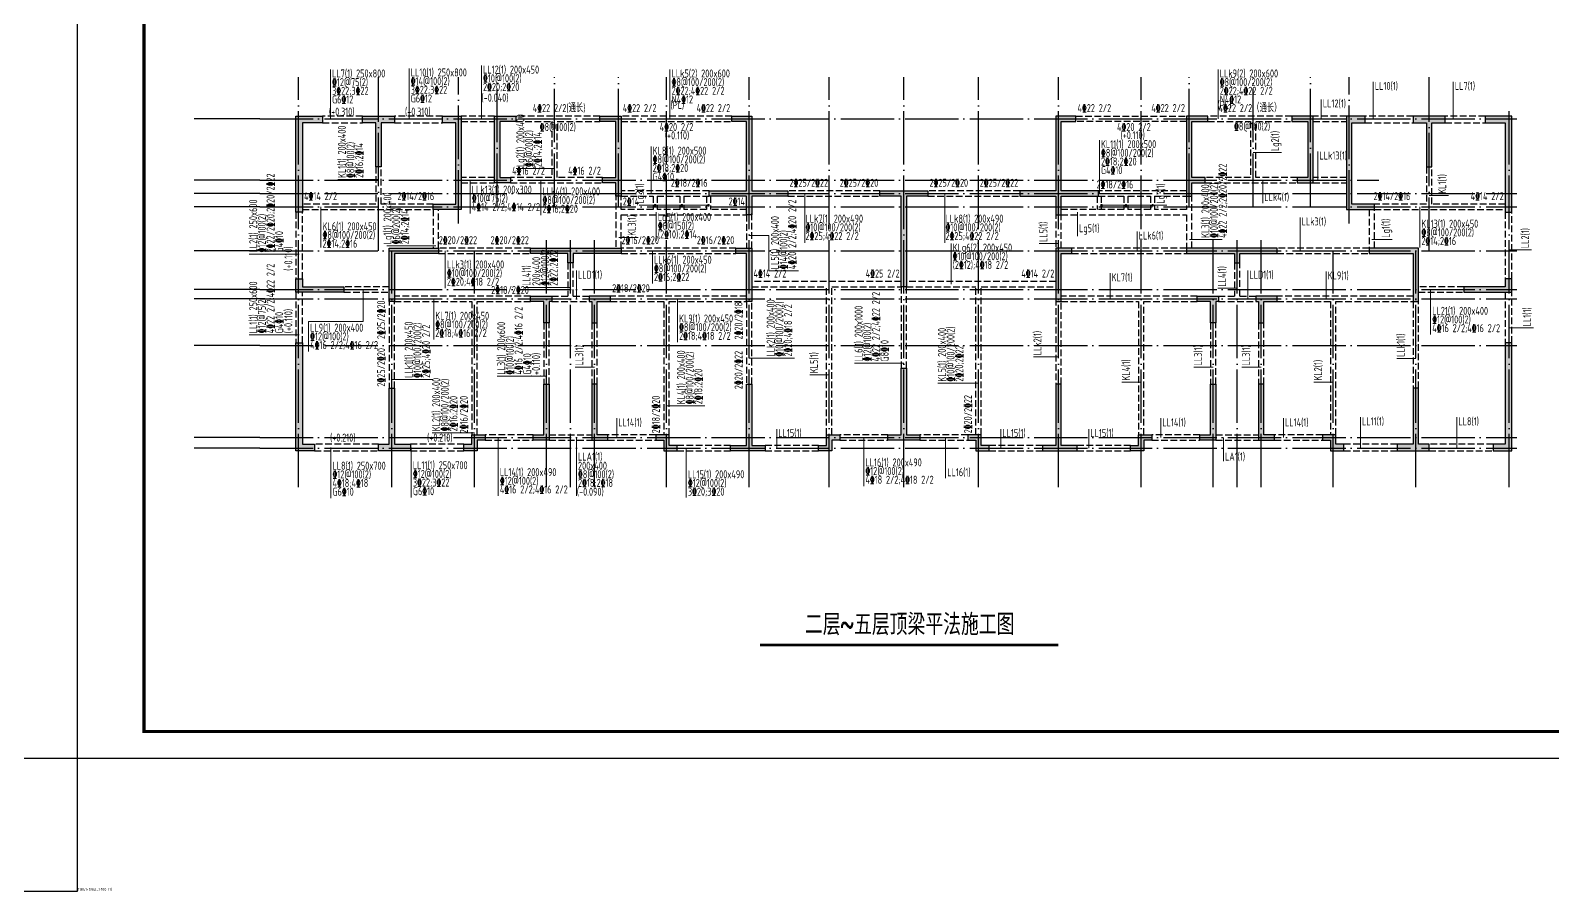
# Model space of a CAD drawing. Extents: x 154268 to 5133249, y -1832900 to 601179.
# Drawn here: x 348447 to 405519, y 536638 to 568909 of the extents above; entities that cross this region are included whole.
import ezdxf
from ezdxf.enums import TextEntityAlignment as Align

# ---------------------------------------------------------------- set-up
doc = ezdxf.new("R2010")
doc.units = 0
doc.header["$LTSCALE"] = 1000
doc.linetypes.add('DASH', pattern=[0.35, 0.25, -0.1])
doc.linetypes.add('DOTE', pattern=[2.42, 2, -0.2, 0.02, -0.2])
doc.layers.add('_TSZ_PLOT_MARK', color=1, linetype='Continuous', plot=False)
for name, color, linetype in [('A-ANNO-AXIS', 94, 'Continuous'), ('A-ANNO-DOTE', 15, 'DOTE'), ('A-ANNO-TITLE', 3, 'Continuous'), ('HATCH', 254, 'Continuous'), ('HZ', 2, 'Continuous'), ('S-BEAM-实线', 4, 'Continuous'), ('S-FLOOR-说明', 7, 'Continuous'), ('S-HOLE-标注', 3, 'Continuous'), ('S-WALL-砼墙', 60, 'Continuous'), ('梁名称编号', 2, 'Continuous'), ('梁标注引线', 2, 'Continuous'), ('梁集中标注', 2, 'Continuous')]:
    doc.layers.add(name, color=color, linetype=linetype)
doc.styles.add('_TSZ_PLOT_MARK', font='tssdeng.shx', dxfattribs={"width": 0.7, "bigfont": 'tssdchn.shx'})
doc.styles.add('DD', font='romand__.ttf', dxfattribs={"width": 0.7, "bigfont": 'HZTXT.SHX'})
doc.styles.add('样式 1', font='yjkeng.shx', dxfattribs={"width": 0.7, "height": 300, "bigfont": 'yjkchn.shx'})

# ---------------------------------------------------------------- blocks, each defined once
blk = doc.blocks.new('T4zw1')
at = {"layer": 'A-ANNO-AXIS'}
for p, q in [((1554406, -2340387), (1551941, -2340387)), ((1554406, -2342687), (1551941, -2342687)), ((1554406, -2343187), (1551941, -2343187)), ((1554406, -2343687), (1551941, -2343687)), ((1554406, -2345337), (1551941, -2345337)), ((1554406, -2346787), (1551941, -2346787)), ((1554406, -2347137), (1551941, -2347137)), ((1554406, -2348887), (1551941, -2348887)), ((1554406, -2352337), (1551941, -2352337)), ((1554406, -2352737), (1551941, -2352737))]:
    blk.add_line(p, q, dxfattribs=at)
at = {"layer": 'A-ANNO-DOTE'}
for p, q in [((1555857, -2354199), (1555857, -2338823)), ((1558857, -2345337), (1558857, -2338823)), ((1561857, -2344316), (1561857, -2338823)), ((1563307, -2343687), (1563307, -2338823)), ((1565457, -2343687), (1565457, -2338823)), ((1567857, -2343687), (1567857, -2338823)), ((1569657, -2354199), (1569657, -2338823)), ((1572757, -2354199), (1572757, -2338823)), ((1575757, -2354199), (1575757, -2338823)), ((1578557, -2354199), (1578557, -2338823)), ((1581357, -2354199), (1581357, -2338823)), ((1584357, -2354199), (1584357, -2338823)), ((1587457, -2354199), (1587457, -2338823)), ((1589257, -2343687), (1589257, -2338823)), ((1591657, -2343687), (1591657, -2338823)), ((1593807, -2343687), (1593807, -2338823)), ((1595257, -2344316), (1595257, -2338823)), ((1598257, -2345337), (1598257, -2338823)), ((1554406, -2340387), (1601542, -2340387)), ((1601257, -2354199), (1601257, -2340013)), ((1554406, -2342687), (1596363, -2342687)), ((1554406, -2343187), (1601542, -2343187)), ((1554406, -2343687), (1601542, -2343687)), ((1565157, -2354199), (1565157, -2344891)), ((1566057, -2354199), (1566057, -2344891)), ((1566957, -2354199), (1566957, -2344891)), ((1590157, -2354199), (1590157, -2344891)), ((1591057, -2354199), (1591057, -2344891)), ((1591957, -2354199), (1591957, -2344891)), ((1554406, -2345337), (1601542, -2345337)), ((1559357, -2354199), (1559357, -2345337)), ((1562457, -2354199), (1562457, -2345337)), ((1594657, -2354199), (1594657, -2345337)), ((1597757, -2354199), (1597757, -2345337)), ((1554406, -2346787), (1601542, -2346787)), ((1554406, -2347137), (1601542, -2347137)), ((1554406, -2348887), (1601542, -2348887)), ((1554406, -2352337), (1601542, -2352337)), ((1554406, -2352737), (1601542, -2352737))]:
    blk.add_line(p, q, dxfattribs=at)
blk = doc.blocks.new('T4sbzpm1')
at = {"layer": 'S-BEAM-实线', "linetype": 'DASH'}
for p, q in [((2500, 12550), (1000, 12550)), ((1000, 12300), (2500, 12300)), ((5500, 12550), (3700, 12550)), ((3700, 12300), (5500, 12300)), ((7450, 12550), (6200, 12550)), ((6200, 12350), (7450, 12350)), ((11400, 12550), (8250, 12550)), ((8250, 12350), (9600, 12350)), ((9600, 12350), (9600, 10250)), ((9800, 10250), (9800, 12350)), ((9800, 12350), (11400, 12350)), ((16350, 12550), (12200, 12550)), ((12200, 12350), (16350, 12350)), ((29250, 12550), (33400, 12550)), ((33400, 12350), (29250, 12350)), ((37350, 12550), (34200, 12550)), ((34200, 12350), (35800, 12350)), ((35800, 12350), (35800, 10250)), ((36000, 10250), (36000, 12350)), ((36000, 12350), (37350, 12350)), ((39400, 12550), (38150, 12550)), ((38150, 12350), (39400, 12350)), ((41900, 12550), (40100, 12550)), ((40100, 12300), (41900, 12300)), ((44600, 12550), (43100, 12550)), ((43100, 12300), (44600, 12300)), ((3000, 10650), (3000, 9250)), ((3200, 9250), (3200, 10650)), ((42400, 10650), (42400, 9250)), ((42600, 9250), (42600, 10650)), ((7450, 10250), (6200, 10250)), ((6200, 10050), (7450, 10050)), ((9600, 10250), (8050, 10250)), ((8050, 10050), (11500, 10050)), ((11500, 10250), (9800, 10250)), ((15500, 9750), (12200, 9750)), ((21900, 9750), (18450, 9750)), ((27150, 9750), (23700, 9750)), ((33400, 9750), (30100, 9750)), ((35800, 10250), (34100, 10250)), ((34100, 10050), (37550, 10050)), ((37550, 10250), (36000, 10250)), ((39400, 10250), (38150, 10250)), ((38150, 10050), (39400, 10050)), ((3000, 9250), (250, 9250)), ((5150, 9250), (3200, 9250)), ((12000, 9650), (12000, 7600)), ((12200, 9550), (13400, 9550)), ((12200, 9050), (12200, 9550)), ((13400, 9550), (13400, 9050)), ((13550, 9550), (14400, 9550)), ((13550, 9550), (13550, 9050)), ((14400, 9550), (14400, 9050)), ((14550, 9550), (15500, 9550)), ((14550, 9550), (14550, 9050)), ((15400, 9550), (15400, 9050)), ((15550, 9550), (15550, 9050)), ((18450, 9550), (21900, 9550)), ((23700, 9550), (27150, 9550)), ((30050, 9550), (30050, 9050)), ((30100, 9550), (31050, 9550)), ((30200, 9550), (30200, 9050)), ((31050, 9550), (31050, 9050)), ((31200, 9550), (32050, 9550)), ((31200, 9550), (31200, 9050)), ((32050, 9550), (32050, 9050)), ((32200, 9550), (33400, 9550)), ((32200, 9550), (32200, 9050)), ((33400, 9550), (33400, 9050)), ((33600, 7600), (33600, 9650)), ((42400, 9250), (40350, 9250)), ((45350, 9250), (42600, 9250)), ((0, 8950), (0, 6450)), ((250, 9050), (5150, 9050)), ((250, 6450), (250, 8950)), ((5150, 9050), (5150, 7600)), ((5350, 7600), (5350, 9050)), ((13400, 9050), (12200, 9050)), ((12200, 8850), (16900, 8850)), ((12200, 7600), (12200, 8850)), ((14400, 9050), (13550, 9050)), ((15400, 9050), (14550, 9050)), ((16900, 9050), (15550, 9050)), ((16900, 8850), (16900, 7600)), ((17100, 7600), (17100, 8950)), ((28500, 8950), (28500, 7600)), ((31050, 9050), (28700, 9050)), ((28700, 8850), (33400, 8850)), ((28700, 7600), (28700, 8850)), ((32050, 9050), (31200, 9050)), ((33400, 9050), (32200, 9050)), ((33400, 8850), (33400, 7600)), ((40250, 9050), (40250, 7600)), ((40450, 7600), (40450, 9050)), ((40450, 9050), (45350, 9050)), ((45350, 8950), (45350, 6450)), ((45600, 6450), (45600, 8950)), ((8800, 7600), (5350, 7600)), ((16500, 7600), (12200, 7600)), ((33400, 7600), (29100, 7600)), ((40250, 7600), (36800, 7600)), ((5350, 7400), (8800, 7400)), ((10200, 7050), (10200, 5800)), ((10400, 5800), (10400, 7050)), ((12200, 7400), (16500, 7400)), ((29100, 7400), (33500, 7400)), ((35200, 7050), (35200, 5800)), ((35400, 5800), (35400, 7050)), ((36800, 7400), (40250, 7400)), ((22700, 6350), (17100, 6350)), ((28500, 6350), (22900, 6350)), ((0, 5950), (0, 4050)), ((250, 4050), (250, 5950)), ((3500, 6150), (1800, 6150)), ((1800, 5950), (3500, 5950)), ((8800, 5800), (3700, 5800)), ((9600, 5800), (10200, 5800)), ((10400, 5800), (11000, 5800)), ((16900, 5800), (11800, 5800)), ((17100, 6150), (19900, 6150)), ((19900, 600), (19900, 6150)), ((20100, 6150), (22700, 6150)), ((20100, 600), (20100, 6150)), ((22700, 6150), (22700, 3100)), ((22900, 3100), (22900, 6150)), ((22900, 6150), (25500, 6150)), ((25500, 600), (25500, 6150)), ((25700, 6150), (28500, 6150)), ((25700, 600), (25700, 6150)), ((33800, 5800), (28700, 5800)), ((34600, 5800), (35200, 5800)), ((35400, 5800), (36000, 5800)), ((41900, 5800), (36800, 5800)), ((43800, 6150), (42100, 6150)), ((42100, 5950), (43800, 5950)), ((45350, 5950), (45350, 4050)), ((45600, 4050), (45600, 5950)), ((3500, 5700), (3500, 2350)), ((3700, 5600), (6600, 5600)), ((3700, 2350), (3700, 5600)), ((6600, 5600), (6600, 600)), ((6800, 600), (6800, 5600)), ((6800, 5600), (8800, 5600)), ((9600, 5600), (11000, 5600)), ((11800, 5600), (13800, 5600)), ((13800, 5600), (13800, 600)), ((14000, 5600), (16900, 5600)), ((14000, 600), (14000, 5600)), ((16900, 5600), (16900, 2500)), ((17100, 2500), (17100, 5600)), ((28500, 5700), (28500, 2500)), ((28700, 5600), (31600, 5600)), ((28700, 2500), (28700, 5600)), ((31600, 5600), (31600, 600)), ((31800, 600), (31800, 5600)), ((31800, 5600), (33800, 5600)), ((34600, 5600), (36000, 5600)), ((36800, 5600), (38800, 5600)), ((38800, 5600), (38800, 600)), ((39000, 5600), (41900, 5600)), ((39000, 600), (39000, 5600)), ((41900, 5600), (41900, 2350)), ((42100, 2350), (42100, 5600)), ((9300, 4800), (9300, 2500)), ((9500, 2500), (9500, 4800)), ((11100, 4800), (11100, 2500)), ((11300, 2500), (11300, 4800)), ((34300, 4800), (34300, 2500)), ((34500, 2500), (34500, 4800)), ((36100, 4800), (36100, 2500)), ((36300, 2500), (36300, 4800)), ((8900, 600), (7100, 600)), ((9500, 600), (11100, 600)), ((13500, 600), (11700, 600)), ((22200, 600), (20400, 600)), ((25200, 600), (23400, 600)), ((33900, 600), (32100, 600)), ((34500, 600), (36100, 600)), ((38500, 600), (36700, 600)), ((3100, 250), (700, 250)), ((700, 0), (3100, 0)), ((6300, 250), (4300, 250)), ((4300, 0), (6300, 0)), ((7100, 400), (8900, 400)), ((9500, 400), (11100, 400)), ((11700, 400), (13500, 400)), ((16300, 200), (14300, 200)), ((14300, 0), (16300, 0)), ((19600, 200), (17600, 200)), ((17600, 0), (19600, 0)), ((20400, 400), (22200, 400)), ((23400, 400), (25200, 400)), ((28000, 200), (26000, 200)), ((26000, 0), (28000, 0)), ((31300, 200), (29300, 200)), ((29300, 0), (31300, 0)), ((32100, 400), (33900, 400)), ((34500, 400), (36100, 400)), ((36700, 400), (38500, 400)), ((41300, 250), (39300, 250)), ((39300, 0), (41300, 0)), ((44900, 250), (42500, 250)), ((42500, 0), (44900, 0))]:
    blk.add_line(p, q, dxfattribs=at)
at = {"layer": 'S-WALL-砼墙'}
for points in [[(0, 12550), (1000, 12550), (1000, 12300), (250, 12300), (250, 8950), (0, 8950)], [(2500, 12300), (2500, 12550), (3700, 12550), (3700, 12300), (3200, 12300), (3200, 10650), (3000, 10650), (3000, 12300)], [(5500, 12300), (5500, 12550), (6200, 12550), (6200, 9050), (5150, 9050), (5150, 9250), (6000, 9250), (6000, 12300)], [(7450, 12550), (8250, 12550), (8250, 12350), (7650, 12350), (7650, 10250), (8050, 10250), (8050, 10050), (7450, 10050)], [(11400, 12550), (12200, 12550), (12200, 9550), (12000, 9550), (12000, 10050), (11500, 10050), (11500, 10250), (12000, 10250), (12000, 12350), (11400, 12350)], [(16350, 12350), (16350, 12550), (17100, 12550), (17100, 9750), (18450, 9750), (18450, 9550), (17100, 9550), (17100, 8850), (16900, 8850), (16900, 9550), (15500, 9550), (15500, 9750), (16900, 9750), (16900, 12350)], [(29250, 12350), (29250, 12550), (28500, 12550), (28500, 9750), (27150, 9750), (27150, 9550), (28500, 9550), (28500, 8850), (28700, 8850), (28700, 9550), (30100, 9550), (30100, 9750), (28700, 9750), (28700, 12350)], [(34200, 12550), (33400, 12550), (33400, 9550), (33600, 9550), (33600, 10050), (34100, 10050), (34100, 10250), (33600, 10250), (33600, 12350), (34200, 12350)], [(38150, 12550), (37350, 12550), (37350, 12350), (37950, 12350), (37950, 10250), (37550, 10250), (37550, 10050), (38150, 10050)], [(40100, 12300), (40100, 12550), (39400, 12550), (39400, 9050), (40450, 9050), (40450, 9250), (39600, 9250), (39600, 12300)], [(43100, 12300), (43100, 12550), (41900, 12550), (41900, 12300), (42400, 12300), (42400, 10650), (42600, 10650), (42600, 12300)], [(45600, 12550), (44600, 12550), (44600, 12300), (45350, 12300), (45350, 8950), (45600, 8950)], [(21900, 9550), (21900, 9750), (23700, 9750), (23700, 9550), (22900, 9550), (22900, 6150), (22700, 6150), (22700, 9550)], [(3500, 7600), (5350, 7600), (5350, 7400), (3700, 7400), (3700, 5600), (3500, 5600)], [(8800, 7400), (8800, 7600), (12200, 7600), (12200, 7400), (10400, 7400), (10400, 7050), (10200, 7050), (10200, 7400)], [(16500, 7400), (16500, 7600), (17100, 7600), (17100, 5600), (16900, 5600), (16900, 7400)], [(29100, 7400), (29100, 7600), (28500, 7600), (28500, 5600), (28700, 5600), (28700, 7400)], [(36800, 7400), (36800, 7600), (33400, 7600), (33400, 7400), (35200, 7400), (35200, 7050), (35400, 7050), (35400, 7400)], [(42100, 7600), (40250, 7600), (40250, 7400), (41900, 7400), (41900, 5600), (42100, 5600)], [(0, 6450), (250, 6450), (250, 6150), (1800, 6150), (1800, 5950), (0, 5950)], [(45600, 6450), (45350, 6450), (45350, 6150), (43800, 6150), (43800, 5950), (45600, 5950)], [(8800, 5600), (8800, 5800), (9600, 5800), (9600, 5600), (9500, 5600), (9500, 4800), (9300, 4800), (9300, 5600)], [(11800, 5600), (11800, 5800), (11000, 5800), (11000, 5600), (11100, 5600), (11100, 4800), (11300, 4800), (11300, 5600)], [(33800, 5600), (33800, 5800), (34600, 5800), (34600, 5600), (34500, 5600), (34500, 4800), (34300, 4800), (34300, 5600)], [(36800, 5600), (36800, 5800), (36000, 5800), (36000, 5600), (36100, 5600), (36100, 4800), (36300, 4800), (36300, 5600)], [(0, 4050), (250, 4050), (250, 250), (700, 250), (700, 0), (0, 0)], [(45600, 4050), (45350, 4050), (45350, 250), (44900, 250), (44900, 0), (45600, 0)], [(22700, 3100), (22900, 3100), (22900, 600), (23400, 600), (23400, 400), (22200, 400), (22200, 600), (22700, 600)], [(3500, 2350), (3700, 2350), (3700, 250), (4300, 250), (4300, 0), (3100, 0), (3100, 250), (3500, 250)], [(8900, 400), (8900, 600), (9300, 600), (9300, 2500), (9500, 2500), (9500, 400)], [(11700, 400), (11700, 600), (11300, 600), (11300, 2500), (11100, 2500), (11100, 400)], [(16900, 2500), (17100, 2500), (17100, 200), (17600, 200), (17600, 0), (16300, 0), (16300, 200), (16900, 200)], [(28700, 2500), (28500, 2500), (28500, 200), (28000, 200), (28000, 0), (29300, 0), (29300, 200), (28700, 200)], [(33900, 400), (33900, 600), (34300, 600), (34300, 2500), (34500, 2500), (34500, 400)], [(36700, 400), (36700, 600), (36300, 600), (36300, 2500), (36100, 2500), (36100, 400)], [(42100, 2350), (41900, 2350), (41900, 250), (41300, 250), (41300, 0), (42500, 0), (42500, 250), (42100, 250)], [(6300, 0), (6300, 250), (6600, 250), (6600, 600), (7100, 600), (7100, 400), (6800, 400), (6800, 0)], [(14300, 0), (14300, 200), (14000, 200), (14000, 600), (13500, 600), (13500, 400), (13800, 400), (13800, 0)], [(19600, 0), (19600, 200), (19900, 200), (19900, 600), (20400, 600), (20400, 400), (20100, 400), (20100, 0)], [(26000, 0), (26000, 200), (25700, 200), (25700, 600), (25200, 600), (25200, 400), (25500, 400), (25500, 0)], [(31300, 0), (31300, 200), (31600, 200), (31600, 600), (32100, 600), (32100, 400), (31800, 400), (31800, 0)], [(39300, 0), (39300, 250), (39000, 250), (39000, 600), (38500, 600), (38500, 400), (38800, 400), (38800, 0)]]:
    blk.add_lwpolyline(points, close=True, dxfattribs=at)

msp = doc.modelspace()

# ---------------------------------------------------------------- hatches: boundary and pattern name
at = {"layer": 'HATCH'}
h = msp.add_hatch(dxfattribs=at)
h.set_pattern_fill('ARMORED', color=256, scale=30, style=0)
h.set_pattern_definition([(50, (-2884371.72, 2494596.48), (215.178055, -18.8256405), [22.5, -247.5]), (355, (-2884371.72, 2494596.48), (-41.6254, 225.65764), [18, -198]), (100.4514, (-2884353.79, 2494594.9), (173.552815, 206.831863), [19.122057, -210.342634]), (46.1842, (-2884371.72, 2494656.48), (320.172315, -49.655704), [33.75, -371.25]), (96.6356, (-2884345.04, 2494652.34), (280.398812, 292.23536), [28.683086, -315.5139]), (351.1842, (-2884371.72, 2494656.48), (280.398584, 292.23558), [27, -297]), (21, (-2884341.72, 2494641.48), (179.072116, -120.785667), [22.5, -247.5]), (326, (-2884341.72, 2494641.48), (72.9946, 217.545014), [18, -198]), (71.4514, (-2884326.8, 2494631.41), (252.066789, 96.759149), [19.122057, -210.342634]), (37.5, (-2884371.72, 2494596.48), (3.6479566, 99.8681561), [0, -195.6, 0, -201, 0, -198.75]), (7.5, (-2884371.72, 2494596.48), (78.9208612, 118.3235136), [0, -114.6, 0, -191.1, 0, -75.75]), (327.5, (-2884438.62, 2494596.48), (160.1467309, -6.7664615), [0, -75, 0, -234, 0, -310.5]), (317.5, (-2884468.62, 2494596.48), (174.955851, 30.0314947), [0, -97.5, 0, -155.4, 0, -220.5]), (45, (-2884371.72, 2494596.48), (-106.066017, 106.066017), [])])
h.paths.add_polyline_path([(384396.7, 553149.3), (384396.7, 553349.3), (384096.7, 553349.3), (384096.7, 553749.3), (383596.7, 553749.3), (383596.7, 553549.3), (383896.7, 553549.3), (383896.7, 553149.3)])
h.paths.add_polyline_path([(387096.7, 555649.3), (386896.7, 555649.3), (386896.7, 553349.3), (386396.7, 553349.3), (386396.7, 553149.3), (387696.7, 553149.3), (387696.7, 553349.3), (387096.7, 553349.3)])
h.paths.add_polyline_path([(387496.7, 560549.3), (387496.7, 560749.3), (386896.7, 560749.3), (386896.7, 558749.3), (387096.7, 558749.3), (387096.7, 560549.3)])
h.paths.add_polyline_path([(387646.7, 565499.3), (387646.7, 565699.3), (386896.7, 565699.3), (386896.7, 562899.3), (385546.7, 562899.3), (385546.7, 562699.3), (386896.7, 562699.3), (386896.7, 561999.3), (387096.7, 561999.3), (387096.7, 562699.3), (388496.7, 562699.3), (388496.7, 562899.3), (387096.7, 562899.3), (387096.7, 565499.3)])
h.paths.add_polyline_path([(392596.7, 565699.3), (391796.7, 565699.3), (391796.7, 562699.3), (391996.7, 562699.3), (391996.7, 563199.3), (392496.7, 563199.3), (392496.7, 563399.3), (391996.7, 563399.3), (391996.7, 565499.3), (392596.7, 565499.3)])
h.paths.add_polyline_path([(396546.7, 565699.3), (395746.7, 565699.3), (395746.7, 565499.3), (396346.7, 565499.3), (396346.7, 563399.3), (395946.7, 563399.3), (395946.7, 563199.3), (396546.7, 563199.3)])
h.paths.add_polyline_path([(395196.7, 560549.3), (395196.7, 560749.3), (391796.7, 560749.3), (391796.7, 560549.3), (393596.7, 560549.3), (393596.7, 560199.3), (393796.7, 560199.3), (393796.7, 560549.3)])
h.paths.add_polyline_path([(389696.7, 553149.3), (389696.7, 553349.3), (389996.7, 553349.3), (389996.7, 553749.3), (390496.7, 553749.3), (390496.7, 553549.3), (390196.7, 553549.3), (390196.7, 553149.3)])
h.paths.add_polyline_path([(392296.7, 553549.3), (392296.7, 553749.3), (392696.7, 553749.3), (392696.7, 555649.3), (392896.7, 555649.3), (392896.7, 553549.3)])
h.paths.add_polyline_path([(395096.7, 553549.3), (395096.7, 553749.3), (394696.7, 553749.3), (394696.7, 555649.3), (394496.7, 555649.3), (394496.7, 553549.3)])
h.paths.add_polyline_path([(392196.7, 558749.3), (392196.7, 558949.3), (392996.7, 558949.3), (392996.7, 558749.3), (392896.7, 558749.3), (392896.7, 557949.3), (392696.7, 557949.3), (392696.7, 558749.3)])
h.paths.add_polyline_path([(395196.7, 558749.3), (395196.7, 558949.3), (394396.7, 558949.3), (394396.7, 558749.3), (394496.7, 558749.3), (394496.7, 557949.3), (394696.7, 557949.3), (394696.7, 558749.3)])
h.paths.add_polyline_path([(397696.7, 553149.3), (397696.7, 553399.3), (397396.7, 553399.3), (397396.7, 553749.3), (396896.7, 553749.3), (396896.7, 553549.3), (397196.7, 553549.3), (397196.7, 553149.3)])
h.paths.add_polyline_path([(400496.7, 555499.3), (400296.7, 555499.3), (400296.7, 553399.3), (399696.7, 553399.3), (399696.7, 553149.3), (400896.7, 553149.3), (400896.7, 553399.3), (400496.7, 553399.3)])
h.paths.add_polyline_path([(400496.7, 560749.3), (398646.7, 560749.3), (398646.7, 560549.3), (400296.7, 560549.3), (400296.7, 558749.3), (400496.7, 558749.3)])
h.paths.add_polyline_path([(398496.7, 565449.3), (398496.7, 565699.3), (397796.7, 565699.3), (397796.7, 562199.3), (398846.7, 562199.3), (398846.7, 562399.3), (397996.7, 562399.3), (397996.7, 565449.3)])
h.paths.add_polyline_path([(401496.7, 565449.3), (401496.7, 565699.3), (400296.7, 565699.3), (400296.7, 565449.3), (400796.7, 565449.3), (400796.7, 563799.3), (400996.7, 563799.3), (400996.7, 565449.3)])
h.paths.add_polyline_path([(403996.7, 565699.3), (402996.7, 565699.3), (402996.7, 565449.3), (403746.7, 565449.3), (403746.7, 562099.3), (403996.7, 562099.3)])
h.paths.add_polyline_path([(403996.7, 559599.3), (403746.7, 559599.3), (403746.7, 559299.3), (402196.7, 559299.3), (402196.7, 559099.3), (403996.7, 559099.3)])
h.paths.add_polyline_path([(403996.7, 557199.3), (403746.7, 557199.3), (403746.7, 553399.3), (403296.7, 553399.3), (403296.7, 553149.3), (403996.7, 553149.3)])
h.paths.add_polyline_path([(381096.7, 556249.3), (381296.7, 556249.3), (381296.7, 553749.3), (381796.7, 553749.3), (381796.7, 553549.3), (380596.7, 553549.3), (380596.7, 553749.3), (381096.7, 553749.3)])
h.paths.add_polyline_path([(380296.7, 562699.3), (380296.7, 562899.3), (382096.7, 562899.3), (382096.7, 562699.3), (381296.7, 562699.3), (381296.7, 559299.3), (381096.7, 559299.3), (381096.7, 562699.3)])
h.paths.add_polyline_path([(377996.7, 553149.3), (377996.7, 553349.3), (378296.7, 553349.3), (378296.7, 553749.3), (378796.7, 553749.3), (378796.7, 553549.3), (378496.7, 553549.3), (378496.7, 553149.3)])
h.paths.add_polyline_path([(375296.7, 555649.3), (375496.7, 555649.3), (375496.7, 553349.3), (375996.7, 553349.3), (375996.7, 553149.3), (374696.7, 553149.3), (374696.7, 553349.3), (375296.7, 553349.3)])
h.paths.add_polyline_path([(374896.7, 560549.3), (374896.7, 560749.3), (375496.7, 560749.3), (375496.7, 558749.3), (375296.7, 558749.3), (375296.7, 560549.3)])
h.paths.add_polyline_path([(374746.7, 565499.3), (374746.7, 565699.3), (375496.7, 565699.3), (375496.7, 562899.3), (376846.7, 562899.3), (376846.7, 562699.3), (375496.7, 562699.3), (375496.7, 561999.3), (375296.7, 561999.3), (375296.7, 562699.3), (373896.7, 562699.3), (373896.7, 562899.3), (375296.7, 562899.3), (375296.7, 565499.3)])
h.paths.add_polyline_path([(369796.7, 565699.3), (370596.7, 565699.3), (370596.7, 562699.3), (370396.7, 562699.3), (370396.7, 563199.3), (369896.7, 563199.3), (369896.7, 563399.3), (370396.7, 563399.3), (370396.7, 565499.3), (369796.7, 565499.3)])
h.paths.add_polyline_path([(365846.7, 565699.3), (366646.7, 565699.3), (366646.7, 565499.3), (366046.7, 565499.3), (366046.7, 563399.3), (366446.7, 563399.3), (366446.7, 563199.3), (365846.7, 563199.3)])
h.paths.add_polyline_path([(367196.7, 560549.3), (367196.7, 560749.3), (370596.7, 560749.3), (370596.7, 560549.3), (368796.7, 560549.3), (368796.7, 560199.3), (368596.7, 560199.3), (368596.7, 560549.3)])
h.paths.add_polyline_path([(372696.7, 553149.3), (372696.7, 553349.3), (372396.7, 553349.3), (372396.7, 553749.3), (371896.7, 553749.3), (371896.7, 553549.3), (372196.7, 553549.3), (372196.7, 553149.3)])
h.paths.add_polyline_path([(370096.7, 553549.3), (370096.7, 553749.3), (369696.7, 553749.3), (369696.7, 555649.3), (369496.7, 555649.3), (369496.7, 553549.3)])
h.paths.add_polyline_path([(367296.7, 553549.3), (367296.7, 553749.3), (367696.7, 553749.3), (367696.7, 555649.3), (367896.7, 555649.3), (367896.7, 553549.3)])
h.paths.add_polyline_path([(370196.7, 558749.3), (370196.7, 558949.3), (369396.7, 558949.3), (369396.7, 558749.3), (369496.7, 558749.3), (369496.7, 557949.3), (369696.7, 557949.3), (369696.7, 558749.3)])
h.paths.add_polyline_path([(367196.7, 558749.3), (367196.7, 558949.3), (367996.7, 558949.3), (367996.7, 558749.3), (367896.7, 558749.3), (367896.7, 557949.3), (367696.7, 557949.3), (367696.7, 558749.3)])
h.paths.add_polyline_path([(364696.7, 553149.3), (364696.7, 553399.3), (364996.7, 553399.3), (364996.7, 553749.3), (365496.7, 553749.3), (365496.7, 553549.3), (365196.7, 553549.3), (365196.7, 553149.3)])
h.paths.add_polyline_path([(361896.7, 555499.3), (362096.7, 555499.3), (362096.7, 553399.3), (362696.7, 553399.3), (362696.7, 553149.3), (361496.7, 553149.3), (361496.7, 553399.3), (361896.7, 553399.3)])
h.paths.add_polyline_path([(361896.7, 560749.3), (363746.7, 560749.3), (363746.7, 560549.3), (362096.7, 560549.3), (362096.7, 558749.3), (361896.7, 558749.3)])
h.paths.add_polyline_path([(363896.7, 565449.3), (363896.7, 565699.3), (364596.7, 565699.3), (364596.7, 562199.3), (363546.7, 562199.3), (363546.7, 562399.3), (364396.7, 562399.3), (364396.7, 565449.3)])
h.paths.add_polyline_path([(360896.7, 565449.3), (360896.7, 565699.3), (362096.7, 565699.3), (362096.7, 565449.3), (361596.7, 565449.3), (361596.7, 563799.3), (361396.7, 563799.3), (361396.7, 565449.3)])
h.paths.add_polyline_path([(358396.7, 565699.3), (359396.7, 565699.3), (359396.7, 565449.3), (358646.7, 565449.3), (358646.7, 562099.3), (358396.7, 562099.3)])
h.paths.add_polyline_path([(358396.7, 559599.3), (358646.7, 559599.3), (358646.7, 559299.3), (360196.7, 559299.3), (360196.7, 559099.3), (358396.7, 559099.3)])
h.paths.add_polyline_path([(358396.7, 557199.3), (358646.7, 557199.3), (358646.7, 553399.3), (359096.7, 553399.3), (359096.7, 553149.3), (358396.7, 553149.3)])

# ---------------------------------------------------------------- linework, layer by layer
at = {"layer": '_TSZ_PLOT_MARK'}
msp.add_lwpolyline([(350203.6, 541638.3), (434303.6, 541638.3), (434303.6, 601038.3), (350203.6, 601038.3)], close=True, dxfattribs=at)
at = {"layer": 'A-ANNO-TITLE'}
msp.add_lwpolyline([(350203.6, 541638.3), (434303.6, 541638.3), (434303.6, 601038.3), (350203.6, 601038.3)], close=True, dxfattribs=at)
at = {"layer": 'A-ANNO-TITLE', "const_width": 120}
msp.add_lwpolyline([(352703.6, 542638.3), (433303.6, 542638.3), (433303.6, 600038.3), (352703.6, 600038.3)], close=True, dxfattribs=at)
at = {"layer": 'HZ', "const_width": 100}
msp.add_lwpolyline([(375800.3, 545878.8), (386990, 545878.8)], dxfattribs=at)
at = {"layer": 'S-HOLE-标注', "linetype": 'Continuous'}
msp.add_lwpolyline([(345203.6, 541638.3), (350203.6, 541638.3), (350203.6, 536638.3), (345203.6, 536638.3)], close=True, dxfattribs=at)
at = {"layer": '梁标注引线', "color": 3, "lineweight": 18}
for p, q in [((359696.7, 565574.3), (359696.7, 567447.4)), ((362645.9, 565574.3), (362645.9, 567485.3)), ((365356.9, 565599.3), (365356.9, 567592)), ((372426.7, 565599.3), (372426.7, 567447.4)), ((392979.5, 565599.3), (392979.5, 567447.4)), ((398796.7, 565574.3), (398796.7, 566980.1)), ((401796.7, 565574.3), (401796.7, 566980.1)), ((371716.8, 562799.3), (371716.8, 564553.5)), ((388526.7, 562799.3), (388526.7, 564797.4)), ((394296.7, 564329.3), (395354.4, 564329.3)), ((396718.5, 563299.3), (396718.5, 564371.9)), ((361496.7, 563319.8), (359973.6, 563319.8)), ((368096.7, 563729.3), (366663.6, 563729.3)), ((364937.1, 563299.3), (364937.1, 562053.6)), ((367586.3, 563299.3), (367586.3, 561988.5)), ((377476.7, 562799.3), (377476.7, 560951.2)), ((382726.7, 562799.3), (382726.7, 560951.2)), ((394651.5, 563299.3), (394651.5, 562438.6)), ((359340.1, 560776.2), (359340.1, 562299.3)), ((371269.1, 562355.6), (373878, 562355.6)), ((388574.9, 562355.6), (391059.6, 562355.6)), ((400541, 562299.3), (400541, 560776.2)), ((371912.3, 562099.3), (371912.3, 561027.2)), ((387702, 562099.3), (387702, 561203.8)), ((396050.1, 560649.3), (396050.1, 561900.2)), ((389942.1, 560649.3), (389942.1, 561372.4)), ((393126.1, 561073.8), (391903, 561073.8)), ((398746.7, 561079.3), (399504.4, 561079.3)), ((358521.7, 560529.3), (356648.6, 560529.3)), ((361811.8, 560834.8), (363646.2, 560834.8)), ((364002.5, 560649.3), (364002.5, 559250.4)), ((371766.7, 560649.3), (371766.7, 559426.2)), ((382965.1, 559399.3), (382965.1, 560922.4)), ((386996.7, 560920.1), (386273.6, 560920.1)), ((403871.7, 560690.9), (404731.3, 560690.9)), ((368916.5, 558849.3), (368916.5, 559906.9)), ((394093.9, 558849.3), (394093.9, 559906.9)), ((388926.7, 558849.3), (388926.7, 559807.7)), ((397026.7, 558849.3), (397026.7, 559876.7)), ((363566.7, 558849.3), (363566.7, 557326.2)), ((368696.7, 559279.3), (366954.2, 559279.3)), ((372706.8, 558849.3), (372706.8, 557224.1)), ((393696.7, 559249.3), (392973.6, 559249.3)), ((400947, 559199.3), (400947, 557511.5)), ((403871.7, 557760), (404800.4, 557760)), ((358521.7, 557499.3), (356648.6, 557499.3)), ((375396.7, 556627.3), (377091, 556627.3)), ((386996.7, 556676.4), (386054.1, 556676.4)), ((367796.7, 555949.3), (365948.6, 555949.3)), ((369596.7, 556295.1), (368873.6, 556295.1)), ((378396.7, 556003.9), (377673.6, 556003.9)), ((381196.7, 556444.9), (379348.6, 556444.9)), ((392796.7, 556295.1), (392073.6, 556295.1)), ((394596.7, 556295.1), (393873.6, 556295.1)), ((361996.7, 555829.3), (363519.7, 555829.3)), ((383996.7, 555688.5), (382473.6, 555688.5)), ((390096.7, 555728.9), (389373.6, 555728.9)), ((397296.7, 555728.9), (396573.6, 555728.9)), ((372296.7, 554837.9), (373729.7, 554837.9)), ((390827.8, 553649.3), (390827.8, 554372.4)), ((395427.8, 553649.3), (395427.8, 554372.4)), ((398315.6, 553274.3), (398315.6, 554411.6)), ((365096.7, 553825.1), (363507.7, 553825.1)), ((365988.1, 553649.3), (365988.1, 551467)), ((368917.9, 551464), (368917.9, 553649.3)), ((376427.8, 553249.3), (376427.8, 553972.4)), ((379693.5, 553649.3), (379693.5, 551831.6)), ((382762.2, 553649.3), (382762.2, 552129)), ((384827.8, 553249.3), (384827.8, 553972.4)), ((388127.8, 553249.3), (388127.8, 553972.4)), ((393177.6, 552771.7), (393177.6, 553649.3)), ((359711.9, 553274.3), (359711.9, 551382.4)), ((362726.7, 553274.3), (362726.7, 551401.2)), ((373038.9, 553249.3), (373038.9, 551401.2))]:
    msp.add_line(p, q, dxfattribs=at)
at = {"layer": '梁标注引线', "color": 6, "lineweight": 18}
for p, q in [((396846.7, 565599.3), (396846.7, 566322.4)), ((400896.7, 562729.3), (401619.7, 562729.3)), ((370511, 561154.4), (371234, 561154.4)), ((400396.7, 556617.6), (399673.6, 556617.6)), ((401928.9, 553274.3), (401928.9, 554411.6))]:
    msp.add_line(p, q, dxfattribs=at)
at = {"layer": '梁标注引线', "color": 1, "lineweight": 18}
msp.add_line((370427.8, 553649.3), (370427.8, 554372.4), dxfattribs=at)
at = {"layer": '梁标注引线', "color": 3, "lineweight": 18, "const_width": 50}
for points in [[(371845.8, 562355.6, 1), (371895.8, 562355.6, 1)], [(372845.8, 562355.6, 1), (372895.8, 562355.6, 1)], [(373845.8, 562355.6, 1), (373895.8, 562355.6, 1)], [(388580.7, 562355.6, 1), (388630.7, 562355.6, 1)], [(389495.8, 562355.6, 1), (389545.8, 562355.6, 1)], [(390495.8, 562355.6, 1), (390545.8, 562355.6, 1)]]:
    msp.add_lwpolyline(points, format="xyb", close=True, dxfattribs=at)
at = {"layer": '梁标注引线', "color": 3, "lineweight": 18}
for points in [[(375396.7, 561229.3), (376126.6, 561229.3), (376126.6, 559901.6), (377249.7, 559901.6)], [(360916.7, 559199.3), (360916.7, 558002.6), (358874.3, 558002.6), (358874.3, 556879.5)]]:
    msp.add_lwpolyline(points, dxfattribs=at)

# ---------------------------------------------------------------- block references
at = {"layer": 'A-ANNO-AXIS'}
msp.add_blockref('T4zw1', (-1197359.8, 2905986.2), dxfattribs=at)
at = {"layer": 'S-WALL-砼墙'}
msp.add_blockref('T4sbzpm1', (358396.7, 553149.3), dxfattribs=at)

# ---------------------------------------------------------------- texts
at = {"layer": '_TSZ_PLOT_MARK', "style": '_TSZ_PLOT_MARK'}
msp.add_text('T(841*594)_1:100 (1)', height=100, dxfattribs=at).set_placement((350203.6, 536638.3), align=Align.BOTTOM_LEFT)
at = {"layer": 'S-FLOOR-说明', "style": 'DD', "width": 0.7}
msp.add_text('二层~五层顶梁平法施工图', height=700, dxfattribs=at).set_placement((381414.7, 546323.7), align=Align.CENTER)
at = {"layer": '梁名称编号', "color": 6, "style": '样式 1', "width": 0.7}
for s, p in [('LL12(1)', (396906.7, 566322.4)), ('LL8(1)', (401988.9, 554411.6))]:
    msp.add_text(s, height=300, dxfattribs=at).set_placement(p, align=Align.TOP_LEFT)
for s, p in [('KL1(1)', (401619.7, 562789.3)), ('KL3(1)', (371234, 561214.4))]:
    msp.add_text(s, height=300, rotation=90, dxfattribs=at).set_placement(p, align=Align.BOTTOM_LEFT)
at = {"layer": '梁名称编号', "color": 3, "style": '样式 1', "width": 0.7}
for s, p in [('Lg3(1)', (371528.5, 562415.6)), ('Lg3(1)', (391059.6, 562415.6)), ('Lg1(1)', (399504.4, 561139.3))]:
    msp.add_text(s, height=300, rotation=90, dxfattribs=at).set_placement(p, align=Align.BOTTOM_LEFT)
msp.add_text('Lg5(1)', height=300, dxfattribs=at).set_placement((387762, 561258.3), align=Align.BOTTOM_LEFT)
for p in [(368976.5, 559906.9), (394153.9, 559906.9)]:
    msp.add_text('LLD1(1)', height=300, dxfattribs=at).set_placement(p, align=Align.TOP_LEFT)
at = {"layer": '梁名称编号', "color": 6, "style": '样式 1', "width": 0.7}
msp.add_text('LLk1(1)', height=300, rotation=90, dxfattribs=at).set_placement((399673.6, 556677.6), align=Align.TOP_LEFT)
at = {"layer": '梁标注引线', "color": 3, "lineweight": 18, "style": '样式 1', "width": 0.7}
for s, p in [('LL7(1) 250x800', (359756.7, 567447.4)), ('LLk5(2) 200x600', (372486.7, 567447.4)), ('LLk9(2) 200x600', (393039.5, 567447.4)), ('3%%13222;3%%13222', (359756.7, 566797.4)), ('%%13212@75(2)', (359756.7, 567122.4)), ('2%%13222;4%%13222 2/2', (372486.7, 566797.4)), ('%%1328@100/200(2)', (372486.7, 567122.4)), ('2%%13222;4%%13222 2/2', (393039.5, 566797.4)), ('%%1328@100/200(2)', (393039.5, 567122.4)), ('LL10(1)', (398856.7, 566980.1)), ('LL7(1)', (401856.7, 566980.1)), ('G6%%13212', (359756.7, 566472.4)), ('N4%%13212', (372486.7, 566472.4)), ('N4%%13212', (393039.5, 566472.4)), ('KL8(1) 200x500', (371776.8, 564553.5)), ('KL11(1) 200x500', (388586.7, 564797.4)), ('%%1328@100/200(2)', (388586.7, 564472.4)), ('2%%13218;2%%13220', (371776.8, 563903.5)), ('%%1328@100/200(2)', (371776.8, 564228.5)), ('2%%13218;2%%13220', (388586.7, 564147.4)), ('LLk13(1)', (396778.5, 564371.9)), ('G4%%13210', (371776.8, 563578.5)), ('G4%%13210', (388586.7, 563822.4)), ('KL6(1) 200x450', (359400.1, 561720.6)), ('LLk3(1)', (396110.1, 561900.2)), ('2%%13214;2%%13216', (359400.1, 561070.6)), ('%%1328@100/200(2)', (359400.1, 561395.6)), ('LLk6(1)', (390002.1, 561372.4)), ('KLg6(2) 200x450', (383025.1, 560922.4)), ('%%13210@100/200(2)', (383025.1, 560597.4)), ('(2%%13212);4%%13218 2/2', (383025.1, 560272.4)), ('KL9(1)', (397086.7, 559876.7)), ('KL7(1)', (388986.7, 559807.7)), ('LL14(1)', (390887.8, 554372.4)), ('LL14(1)', (395487.8, 554372.4)), ('LL11(1)', (398375.6, 554411.6)), ('LL15(1)', (376487.8, 553972.4)), ('LL15(1)', (384887.8, 553972.4)), ('LL15(1)', (388187.8, 553972.4)), ('LLA1(1)', (368977.9, 553088.7)), ('LA1(1)', (393237.6, 553088.7)), ('200x400', (368977.9, 552747.6)), ('%%1328@100(2)', (368977.9, 552427.9)), ('2%%13218;2%%13218', (368977.9, 552102.9)), ('(-0.090)', (368933.8, 551771.2))]:
    msp.add_text(s, height=300, dxfattribs=at).set_placement(p, align=Align.TOP_LEFT)
for s, rotation, p in [('LL10(1) 250x800', 0, (362705.9, 567485.3)), ('LL12(1) 200x450', 0, (365416.9, 567592)), ('%%13210@100(2)', 0, (365416.9, 567267)), ('3%%13222;3%%13222', 0, (362705.9, 566835.3)), ('%%13214@100(2)', 0, (362705.9, 567160.3)), ('2%%13220;2%%13220', 0, (365416.9, 566942)), ('G6%%13212', 0, (362705.9, 566510.3)), ('(-0.040)', 0, (365356.9, 566540.3)), ('KL1(1) 200x400', 90, (359973.6, 563379.8)), ('Lg2(1) 200x400', 90, (366663.6, 563789.3)), ('%%1326@200(2)', 90, (366988.6, 563789.3)), ('%%1328@100(2)', 90, (360298.6, 563379.8)), ('2%%13216;2%%13214', 90, (360623.6, 563379.8)), ('2%%13214;2%%13214', 90, (367313.6, 563789.3)), ('4%%13222 2/2;2%%13220/2%%13222', 90, (392999.1, 561133.8)), ('2%%13222/2%%13220;2%%13220/2%%13222', 90, (357298.6, 560589.3)), ('KL3(1) 200x400', 90, (392349.1, 561133.8)), ('%%13210@100/200(2)', 90, (392674.1, 561133.8)), ('LL2(1) 250x600', 90, (356648.6, 560589.3)), ('%%13212@100(2)', 90, (356973.6, 560589.3)), ('LL5(1)', 90, (386273.6, 560980.1)), ('G4%%13210', 90, (357623.6, 560589.3)), ('(+0.110)', 90, (357964.3, 559901.9)), ('%%13212@100(2)', 90, (367588.6, 559339.3)), ('2%%13222;2%%13222', 90, (367913.6, 559339.3)), ('4%%13222 2/2;4%%13222 2/2', 90, (357298.6, 557559.3)), ('LL4(1)', 90, (366893.1, 559339.3)), ('200x400', 90, (367263.6, 559339.3)), ('LL4(1)', 90, (392973.6, 559309.3)), ('LL1(1) 250x600', 90, (356648.6, 557559.3)), ('%%13212@75(2)', 90, (356973.6, 557559.3)), ('4%%13222 2/2;4%%13222 2/2', 90, (379998.6, 556504.9)), ('G4%%13210', 90, (357623.6, 557559.3)), ('(+0.110)', 90, (357964.3, 557559.3)), ('4%%13216 2/2;4%%13216 2/2', 90, (366598.6, 556009.3)), ('LL6(1) 200x1000', 90, (379348.6, 556504.9)), ('LL3(1) 200x600', 90, (365948.6, 556009.3)), ('%%13212@100(2)', 90, (379673.6, 556504.9)), ('%%13210@100/200(2)', 90, (382798.6, 555748.5)), ('%%13210@100(2)', 90, (366273.6, 556009.3)), ('G8%%13210', 90, (380323.6, 556504.9)), ('KL5(1) 200x400', 90, (382473.6, 555748.5)), ('LLk2(1)', 90, (386054.1, 556736.4)), ('G4%%13210', 90, (366923.6, 556009.3)), ('(+0.110)', 90, (367252, 555913.4)), ('LL3(1)', 90, (368873.6, 556355.1)), ('KL5(1)', 90, (377673.6, 556063.9)), ('2%%13220;2%%13222', 90, (383123.6, 555748.5)), ('KL4(1)', 90, (389373.6, 555788.9)), ('LL3(1)', 90, (392073.6, 556355.1)), ('LL3(1)', 90, (393873.6, 556355.1)), ('KL2(1)', 90, (396573.6, 555788.9)), ('KL2(1) 200x400', 90, (363507.7, 553885.1)), ('%%1328@100/200(2)', 90, (363832.7, 553885.1)), ('2%%13216;2%%13220', 90, (364157.7, 553885.1))]:
    msp.add_text(s, height=300, rotation=rotation, dxfattribs=at).set_placement(p, align=Align.TOP_LEFT)
for s, p in [('4%%13222 2/2(通长)', (367280.6, 565759.3)), ('(PL)', (372446.8, 565879.7)), ('(PL)', (392959.5, 565878.9)), ('4%%13222 2/2', (370656.7, 565759.3)), ('4%%13222 2/2', (387706.7, 565759.3)), ('4%%13216 2/2', (366506.7, 563413)), ('2%%13225/2%%13222', (376906.7, 562959.3)), ('2%%13225/2%%13220', (382156.7, 562959.3)), ('4%%13214 2/2', (358706.7, 562459.3)), ('LLk13(1) 200x300', (364997.1, 562703.6)), ('%%13210@75(2)', (364997.1, 562378.6)), ('2%%13218/2%%13216', (388418.9, 562896.1)), ('LLk4(1)', (394711.5, 562426.2)), ('2%%13214/2%%13216', (398806.7, 562459.3)), ('4%%13214 2/2;4%%13214 2/2', (364997.1, 562053.6)), ('Lg5(1) 200x400', (371972.3, 561677.2)), ('%%1326@150(2)', (371972.3, 561352.2)), ('LLk7(1) 200x490', (377507.9, 561616.1)), ('%%13210@100/200(2)', (377507.9, 561291.1)), ('LLk8(1) 200x490', (382757.9, 561616.1)), ('%%13210@100/200(2)', (382757.9, 561291.1)), ('KL13(1) 200x450', (400601, 561426.2)), ('2%%13220/2%%13222', (363756.7, 560809.3)), ('2%%13216/2%%13220', (370606.7, 560809.3)), ('(2%%13210);2%%13214', (371972.3, 561027.2)), ('2%%13225;4%%13222 2/2', (377507.9, 560966.1)), ('2%%13225;4%%13222 2/2', (382757.9, 560966.1)), ('2%%13214;2%%13216', (400601, 560776.2)), ('%%1328@100/200(2)', (400601, 561101.2)), ('LLk6(1) 200x450', (371826.7, 560076.2)), ('LLk3(1) 200x400', (364062.5, 559900.4)), ('%%13210@100/200(2)', (364062.5, 559575.4)), ('%%1328@100/200(2)', (371826.7, 559751.2)), ('4%%13214 2/2', (375556.7, 559559.3)), ('2%%13220;4%%13218 2/2', (364062.5, 559250.4)), ('2%%13218/2%%13220', (370256.7, 559009.3)), ('2%%13216;2%%13222', (371826.7, 559426.2)), ('KL7(1) 200x450', (363626.7, 557976.2)), ('KL9(1) 200x450', (372766.8, 557874.1)), ('LL21(1) 200x400', (401007, 558161.5)), ('%%13212@100(2)', (401007, 557836.5)), ('LL9(1) 200x400', (358934.3, 557529.5)), ('%%13212@100(2)', (358934.3, 557204.5)), ('2%%13218;4%%13216 2/2', (363626.7, 557326.2)), ('%%1328@100/200(2)', (363626.7, 557651.2)), ('2%%13218;4%%13218 2/2', (372766.8, 557224.1)), ('%%1328@100/200(2)', (372766.8, 557549.1)), ('4%%13216 2/2;4%%13216 2/2', (401007, 557511.5)), ('4%%13216 2/2;4%%13216 2/2', (358934.3, 556879.5)), ('LL11(1) 250x700', (362786.7, 552376.2)), ('%%13212@100(2)', (362786.7, 552051.2)), ('LL16(1) 200x490', (379753.5, 552481.6)), ('%%13212@100(2)', (379753.5, 552156.6)), ('LL16(1)', (382822.2, 552112.3)), ('3%%13222;3%%13222', (362786.7, 551726.2)), ('LL15(1) 200x490', (373098.9, 552035.5)), ('%%13212@100(2)', (373098.9, 551710.5)), ('4%%13218 2/2;4%%13218 2/2', (379753.5, 551831.6)), ('G6%%13210', (362786.7, 551401.2)), ('3%%13220;3%%13220', (373098.9, 551385.5))]:
    msp.add_text(s, height=300, dxfattribs=at).set_placement(p, align=Align.BOTTOM_LEFT)
at = {"layer": '梁标注引线', "color": 1, "lineweight": 18, "style": '样式 1', "width": 0.7}
for s, p in [('4%%13222 2/2（通长）', (395350.4, 565759.3)), ('2%%13214', (375236.7, 562259.3))]:
    msp.add_text(s, height=300, dxfattribs=at).set_placement(p, align=Align.BOTTOM_RIGHT)
at = {"layer": '梁标注引线', "color": 3, "lineweight": 18, "style": '样式 1', "width": 0.7}
for s, p in [('(+0.310)', (362970.5, 565866.2)), ('(+0.110)', (372690.2, 564978.6)), ('(+0.110)', (389775.2, 564984.6)), ('(+0.210)', (360157.9, 553649.3))]:
    msp.add_text(s, height=300, dxfattribs=at).set_placement(p, align=Align.MIDDLE_CENTER)
for s, p in [('4%%13222 2/2', (374686.7, 565759.3)), ('4%%13222 2/2', (391736.7, 565759.3)), ('4%%13216 2/2', (369836.7, 563413)), ('2%%13218/2%%13216', (373836.7, 562959.3)), ('2%%13225/2%%13220', (380236.7, 562959.3)), ('2%%13225/2%%13222', (385486.7, 562959.3)), ('2%%13214/2%%13216', (363586.7, 562459.3)), ('4%%13214 2/2', (403686.7, 562459.3)), ('2%%13220/2%%13222', (367136.7, 560809.3)), ('2%%13216/2%%13220', (374836.7, 560809.3)), ('4%%13225 2/2', (381036.7, 559559.3)), ('4%%13214 2/2', (386836.7, 559559.3)), ('2%%13218/2%%13220', (367136.7, 558945.3))]:
    msp.add_text(s, height=300, dxfattribs=at).set_placement(p, align=Align.BOTTOM_RIGHT)
for s, p in [('%%1328@100(2)', (368221.7, 565439.3)), ('4%%13220 2/2', (372671.7, 565439.3)), ('4%%13220 2/2', (389819.9, 565439.3)), ('%%1328@100(2)', (394252.7, 565462))]:
    msp.add_text(s, height=300, dxfattribs=at).set_placement(p, align=Align.TOP_CENTER)
for s, rotation, p in [('Lg2(1)', 90, (395354.4, 564389.3)), ('LLk4(1) 200x400', 0, (367646.3, 562638.5)), ('%%1328@100/200(2)', 0, (367646.3, 562313.5)), ('Lg1(1) 200x400', 90, (362074.3, 560894.8)), ('2%%13216;2%%13220', 0, (367646.3, 561988.5)), ('4%%13220 2/2;4%%13220 2/2', 90, (377249.7, 559961.6)), ('%%1326@200(2)', 90, (362399.3, 560894.8)), ('2%%13214;2%%13214', 90, (362724.3, 560894.8)), ('LL5(1) 200x400', 90, (376599.7, 559961.6)), ('%%13214@100(2)', 90, (376924.7, 559961.6)), ('LL2(1)', 90, (404731.3, 560750.9)), ('LLk2(1) 200x400', 90, (376441, 556687.3)), ('%%13210@100/200(2)', 90, (376766, 556687.3)), ('2%%13220;4%%13218 2/2', 90, (377091, 556687.3)), ('LL1(1)', 90, (404800.4, 557820)), ('LLk1(1) 200x450', 90, (362869.7, 555889.3)), ('%%13210@100/200(2)', 90, (363194.7, 555889.3)), ('2%%13225;4%%13220 2/2', 90, (363519.7, 555889.3)), ('2%%13225/2%%13220', 90, (361836.7, 555559.3)), ('KL4(1) 200x400', 90, (373079.7, 554897.9)), ('%%1328@100/200(2)', 90, (373404.7, 554897.9)), ('2%%13220/2%%13222', 90, (375236.7, 555464)), ('2%%13218;2%%13220', 90, (373729.7, 554897.9)), ('2%%13216/2%%13220', 90, (364936.7, 553809.3)), ('2%%13218/2%%13220', 90, (372136.7, 553809.3)), ('2%%13220/2%%13222', 90, (383836.7, 553809.3)), ('LL8(1) 250x700', 0, (359771.9, 552357.4)), ('%%13212@100(2)', 0, (359771.9, 552032.4)), ('LL14(1) 200x490', 0, (366048.1, 552117)), ('4%%13218;4%%13218', 0, (359771.9, 551707.4)), ('%%13212@100(2)', 0, (366048.1, 551792)), ('G6%%13210', 0, (359771.9, 551382.4)), ('4%%13216 2/2;4%%13216 2/2', 0, (366048.1, 551467))]:
    msp.add_text(s, height=300, rotation=rotation, dxfattribs=at).set_placement(p, align=Align.BOTTOM_LEFT)
at = {"layer": '梁标注引线', "color": 1, "lineweight": 18, "style": '样式 1', "width": 0.7}
msp.add_text('2%%13214', height=300, dxfattribs=at).set_placement((370656.7, 562259.3), align=Align.BOTTOM_LEFT)
at = {"layer": '梁标注引线', "color": 3, "lineweight": 18, "style": '样式 1', "width": 0.7}
for s, p in [('2%%13225/2%%13220', (361836.7, 558789.3)), ('2%%13220/2%%13218', (375236.7, 558739.3))]:
    msp.add_text(s, height=300, rotation=90, dxfattribs=at).set_placement(p, align=Align.BOTTOM_RIGHT)
at = {"layer": '梁标注引线', "color": 1, "lineweight": 18, "style": '样式 1', "width": 0.7}
msp.add_text('LL14(1)', height=300, dxfattribs=at).set_placement((370487.8, 554372.4), align=Align.TOP_LEFT)
msp.add_text('(+0.210)', height=300, dxfattribs=at).set_placement((363794.8, 553649.3), align=Align.MIDDLE_CENTER)
at = {"layer": '梁集中标注', "color": 2, "style": '样式 1', "width": 0.7}
msp.add_text('(+0.310)', height=300, dxfattribs=at).set_placement((360117.5, 565866.2), align=Align.MIDDLE_CENTER)

doc.saveas('drawing.dxf')
